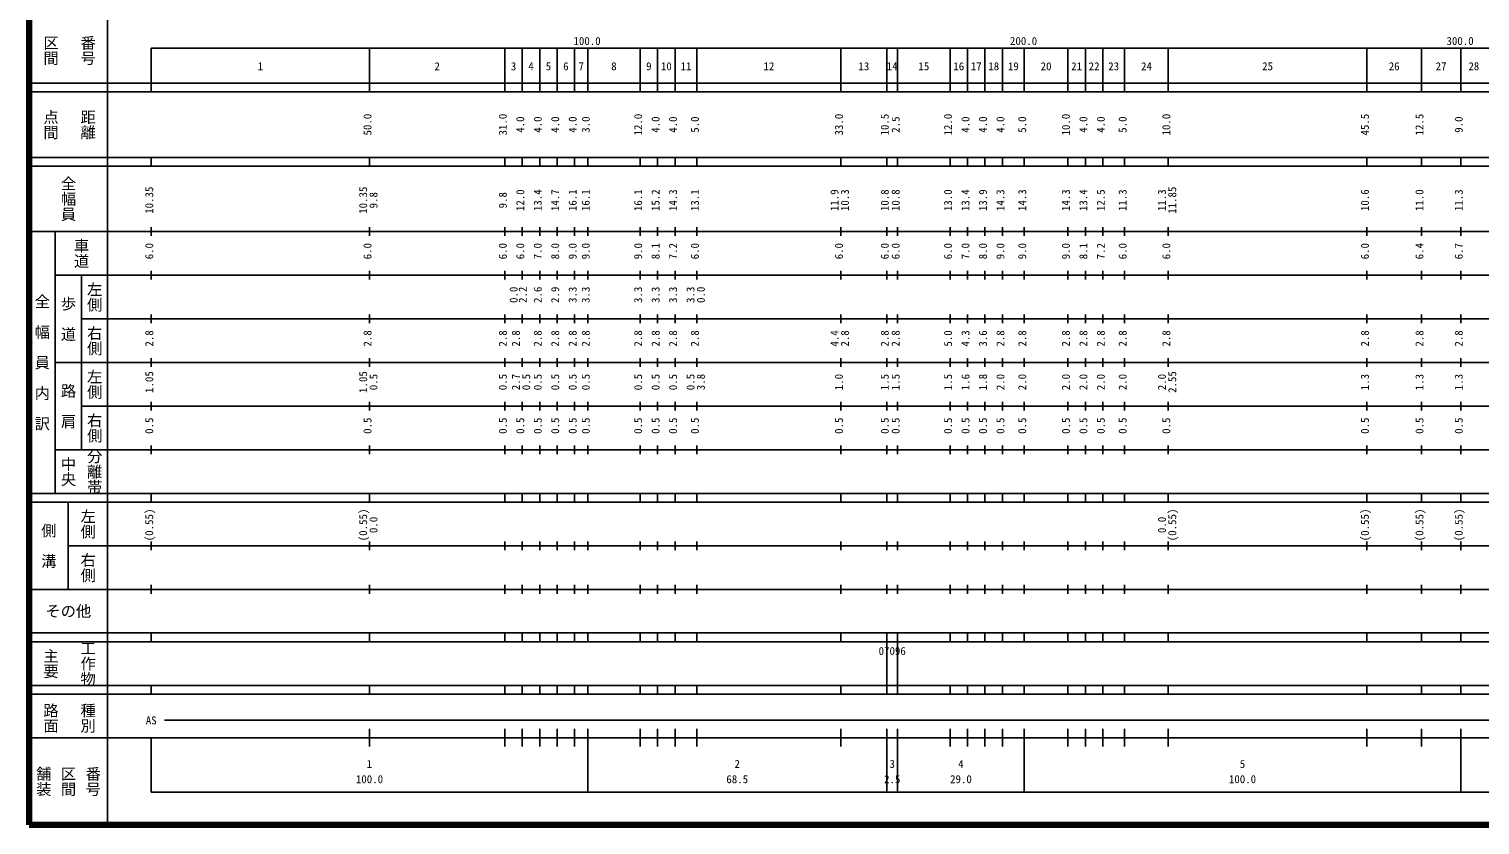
# Model space of a CAD drawing. Units: millimetres on the paper, enlarged 1000 times. Extents: x 40000 to 680000, y 20000 to 380000.
# Drawn here: x 40000 to 372406, y 20000 to 202409 of the extents above; entities that cross this region are included whole.
import ezdxf
from ezdxf.enums import TextEntityAlignment as Align

# ---------------------------------------------------------------- set-up
doc = ezdxf.new("R2010")
doc.units = ezdxf.units.MM
doc.header["$LTSCALE"] = 1000
doc.layers.add('M-TTL', color=2, linetype='Continuous', lineweight=140)
doc.layers.add('M-TTL-BAND', color=7, linetype='Continuous', lineweight=25)
doc.styles.add('@ＭＳ ゴシック', font='')
doc.styles.add('ＭＳ ゴシック', font='')
doc.styles.get('@ＭＳ ゴシック').set_extended_font_data('@MS Gothic')
doc.styles.get('ＭＳ ゴシック').set_extended_font_data('MS Gothic')

msp = doc.modelspace()

# ---------------------------------------------------------------- linework, layer by layer
at = {"layer": 'M-TTL'}
for p, q in [((40000, 380000), (40000, 20000)), ((40000, 20000), (680000, 20000))]:
    msp.add_line(p, q, dxfattribs=at)
at = {"layer": 'M-TTL-BAND'}
for p, q in [((58000, 370000), (58000, 20000)), ((68000, 198000), (579000, 198000)), ((68000, 198000), (68000, 188000)), ((118000, 188000), (118000, 198000)), ((149000, 188000), (149000, 198000)), ((153000, 188000), (153000, 198000)), ((157000, 188000), (157000, 198000)), ((161000, 188000), (161000, 198000)), ((165000, 188000), (165000, 198000)), ((168000, 188000), (168000, 198000)), ((180000, 188000), (180000, 198000)), ((184000, 188000), (184000, 198000)), ((188000, 188000), (188000, 198000)), ((193000, 188000), (193000, 198000)), ((226000, 188000), (226000, 198000)), ((236500, 188000), (236500, 198000)), ((239000, 188000), (239000, 198000)), ((251000, 188000), (251000, 198000)), ((255000, 188000), (255000, 198000)), ((259000, 188000), (259000, 198000)), ((263000, 188000), (263000, 198000)), ((268000, 188000), (268000, 198000)), ((278000, 188000), (278000, 198000)), ((282000, 188000), (282000, 198000)), ((286000, 188000), (286000, 198000)), ((291000, 188000), (291000, 198000)), ((301000, 188000), (301000, 198000)), ((346500, 188000), (346500, 198000)), ((359000, 188000), (359000, 198000)), ((368000, 188000), (368000, 198000)), ((40000, 190000), (579000, 190000)), ((40000, 188000), (579000, 188000)), ((40000, 173000), (579000, 173000)), ((68000, 171000), (68000, 173000)), ((118000, 171000), (118000, 173000)), ((149000, 171000), (149000, 173000)), ((153000, 171000), (153000, 173000)), ((157000, 171000), (157000, 173000)), ((161000, 171000), (161000, 173000)), ((165000, 171000), (165000, 173000)), ((168000, 171000), (168000, 173000)), ((180000, 171000), (180000, 173000)), ((184000, 171000), (184000, 173000)), ((188000, 171000), (188000, 173000)), ((193000, 171000), (193000, 173000)), ((226000, 171000), (226000, 173000)), ((236500, 171000), (236500, 173000)), ((239000, 171000), (239000, 173000)), ((251000, 171000), (251000, 173000)), ((255000, 171000), (255000, 173000)), ((259000, 171000), (259000, 173000)), ((263000, 171000), (263000, 173000)), ((268000, 171000), (268000, 173000)), ((278000, 171000), (278000, 173000)), ((282000, 171000), (282000, 173000)), ((286000, 171000), (286000, 173000)), ((291000, 171000), (291000, 173000)), ((301000, 171000), (301000, 173000)), ((346500, 171000), (346500, 173000)), ((359000, 171000), (359000, 173000)), ((368000, 171000), (368000, 173000)), ((40000, 171000), (579000, 171000)), ((68000, 155000), (68000, 157000)), ((118000, 155000), (118000, 157000)), ((149000, 155000), (149000, 157000)), ((153000, 155000), (153000, 157000)), ((157000, 155000), (157000, 157000)), ((161000, 155000), (161000, 157000)), ((165000, 155000), (165000, 157000)), ((168000, 155000), (168000, 157000)), ((180000, 155000), (180000, 157000)), ((184000, 155000), (184000, 157000)), ((188000, 155000), (188000, 157000)), ((193000, 155000), (193000, 157000)), ((226000, 155000), (226000, 157000)), ((236500, 155000), (236500, 157000)), ((239000, 155000), (239000, 157000)), ((251000, 155000), (251000, 157000)), ((255000, 155000), (255000, 157000)), ((259000, 155000), (259000, 157000)), ((263000, 155000), (263000, 157000)), ((268000, 155000), (268000, 157000)), ((278000, 155000), (278000, 157000)), ((282000, 155000), (282000, 157000)), ((286000, 155000), (286000, 157000)), ((291000, 155000), (291000, 157000)), ((301000, 155000), (301000, 157000)), ((346500, 155000), (346500, 157000)), ((359000, 155000), (359000, 157000)), ((368000, 155000), (368000, 157000)), ((40000, 156000), (579000, 156000)), ((46000, 96000), (46000, 156000)), ((68000, 145000), (68000, 147000)), ((118000, 145000), (118000, 147000)), ((149000, 145000), (149000, 147000)), ((153000, 145000), (153000, 147000)), ((157000, 145000), (157000, 147000)), ((161000, 145000), (161000, 147000)), ((165000, 145000), (165000, 147000)), ((168000, 145000), (168000, 147000)), ((180000, 145000), (180000, 147000)), ((184000, 145000), (184000, 147000)), ((188000, 145000), (188000, 147000)), ((193000, 145000), (193000, 147000)), ((226000, 145000), (226000, 147000)), ((236500, 145000), (236500, 147000)), ((239000, 145000), (239000, 147000)), ((251000, 145000), (251000, 147000)), ((255000, 145000), (255000, 147000)), ((259000, 145000), (259000, 147000)), ((263000, 145000), (263000, 147000)), ((268000, 145000), (268000, 147000)), ((278000, 145000), (278000, 147000)), ((282000, 145000), (282000, 147000)), ((286000, 145000), (286000, 147000)), ((291000, 145000), (291000, 147000)), ((301000, 145000), (301000, 147000)), ((346500, 145000), (346500, 147000)), ((359000, 145000), (359000, 147000)), ((368000, 145000), (368000, 147000)), ((46000, 146000), (579000, 146000)), ((52000, 146000), (52000, 106000)), ((68000, 135000), (68000, 137000)), ((118000, 135000), (118000, 137000)), ((149000, 135000), (149000, 137000)), ((153000, 135000), (153000, 137000)), ((157000, 135000), (157000, 137000)), ((161000, 135000), (161000, 137000)), ((165000, 135000), (165000, 137000)), ((168000, 135000), (168000, 137000)), ((180000, 135000), (180000, 137000)), ((184000, 135000), (184000, 137000)), ((188000, 135000), (188000, 137000)), ((193000, 135000), (193000, 137000)), ((226000, 135000), (226000, 137000)), ((236500, 135000), (236500, 137000)), ((239000, 135000), (239000, 137000)), ((251000, 135000), (251000, 137000)), ((255000, 135000), (255000, 137000)), ((259000, 135000), (259000, 137000)), ((263000, 135000), (263000, 137000)), ((268000, 135000), (268000, 137000)), ((278000, 135000), (278000, 137000)), ((282000, 135000), (282000, 137000)), ((286000, 135000), (286000, 137000)), ((291000, 135000), (291000, 137000)), ((301000, 135000), (301000, 137000)), ((346500, 135000), (346500, 137000)), ((359000, 135000), (359000, 137000)), ((368000, 135000), (368000, 137000)), ((52000, 136000), (579000, 136000)), ((68000, 125000), (68000, 127000)), ((118000, 125000), (118000, 127000)), ((149000, 125000), (149000, 127000)), ((153000, 125000), (153000, 127000)), ((157000, 125000), (157000, 127000)), ((161000, 125000), (161000, 127000)), ((165000, 125000), (165000, 127000)), ((168000, 125000), (168000, 127000)), ((180000, 125000), (180000, 127000)), ((184000, 125000), (184000, 127000)), ((188000, 125000), (188000, 127000)), ((193000, 125000), (193000, 127000)), ((226000, 125000), (226000, 127000)), ((236500, 125000), (236500, 127000)), ((239000, 125000), (239000, 127000)), ((251000, 125000), (251000, 127000)), ((255000, 125000), (255000, 127000)), ((259000, 125000), (259000, 127000)), ((263000, 125000), (263000, 127000)), ((268000, 125000), (268000, 127000)), ((278000, 125000), (278000, 127000)), ((282000, 125000), (282000, 127000)), ((286000, 125000), (286000, 127000)), ((291000, 125000), (291000, 127000)), ((301000, 125000), (301000, 127000)), ((346500, 125000), (346500, 127000)), ((359000, 125000), (359000, 127000)), ((368000, 125000), (368000, 127000)), ((46000, 126000), (579000, 126000)), ((68000, 115000), (68000, 117000)), ((118000, 115000), (118000, 117000)), ((149000, 115000), (149000, 117000)), ((153000, 115000), (153000, 117000)), ((157000, 115000), (157000, 117000)), ((161000, 115000), (161000, 117000)), ((165000, 115000), (165000, 117000)), ((168000, 115000), (168000, 117000)), ((180000, 115000), (180000, 117000)), ((184000, 115000), (184000, 117000)), ((188000, 115000), (188000, 117000)), ((193000, 115000), (193000, 117000)), ((226000, 115000), (226000, 117000)), ((236500, 115000), (236500, 117000)), ((239000, 115000), (239000, 117000)), ((251000, 115000), (251000, 117000)), ((255000, 115000), (255000, 117000)), ((259000, 115000), (259000, 117000)), ((263000, 115000), (263000, 117000)), ((268000, 115000), (268000, 117000)), ((278000, 115000), (278000, 117000)), ((282000, 115000), (282000, 117000)), ((286000, 115000), (286000, 117000)), ((291000, 115000), (291000, 117000)), ((301000, 115000), (301000, 117000)), ((346500, 115000), (346500, 117000)), ((359000, 115000), (359000, 117000)), ((368000, 115000), (368000, 117000)), ((52000, 116000), (579000, 116000)), ((68000, 105000), (68000, 107000)), ((118000, 105000), (118000, 107000)), ((149000, 105000), (149000, 107000)), ((153000, 105000), (153000, 107000)), ((157000, 105000), (157000, 107000)), ((161000, 105000), (161000, 107000)), ((165000, 105000), (165000, 107000)), ((168000, 105000), (168000, 107000)), ((180000, 105000), (180000, 107000)), ((184000, 105000), (184000, 107000)), ((188000, 105000), (188000, 107000)), ((193000, 105000), (193000, 107000)), ((226000, 105000), (226000, 107000)), ((236500, 105000), (236500, 107000)), ((239000, 105000), (239000, 107000)), ((251000, 105000), (251000, 107000)), ((255000, 105000), (255000, 107000)), ((259000, 105000), (259000, 107000)), ((263000, 105000), (263000, 107000)), ((268000, 105000), (268000, 107000)), ((278000, 105000), (278000, 107000)), ((282000, 105000), (282000, 107000)), ((286000, 105000), (286000, 107000)), ((291000, 105000), (291000, 107000)), ((301000, 105000), (301000, 107000)), ((346500, 105000), (346500, 107000)), ((359000, 105000), (359000, 107000)), ((368000, 105000), (368000, 107000)), ((46000, 106000), (579000, 106000)), ((40000, 96000), (579000, 96000)), ((40000, 94000), (579000, 94000)), ((49000, 94000), (49000, 74000)), ((68000, 94000), (68000, 96000)), ((118000, 94000), (118000, 96000)), ((149000, 94000), (149000, 96000)), ((153000, 94000), (153000, 96000)), ((157000, 94000), (157000, 96000)), ((161000, 94000), (161000, 96000)), ((165000, 94000), (165000, 96000)), ((168000, 94000), (168000, 96000)), ((180000, 94000), (180000, 96000)), ((184000, 94000), (184000, 96000)), ((188000, 94000), (188000, 96000)), ((193000, 94000), (193000, 96000)), ((226000, 94000), (226000, 96000)), ((236500, 94000), (236500, 96000)), ((239000, 94000), (239000, 96000)), ((251000, 94000), (251000, 96000)), ((255000, 94000), (255000, 96000)), ((259000, 94000), (259000, 96000)), ((263000, 94000), (263000, 96000)), ((268000, 94000), (268000, 96000)), ((278000, 94000), (278000, 96000)), ((282000, 94000), (282000, 96000)), ((286000, 94000), (286000, 96000)), ((291000, 94000), (291000, 96000)), ((301000, 94000), (301000, 96000)), ((346500, 94000), (346500, 96000)), ((359000, 94000), (359000, 96000)), ((368000, 94000), (368000, 96000)), ((49000, 84000), (579000, 84000)), ((68000, 83000), (68000, 85000)), ((118000, 83000), (118000, 85000)), ((149000, 83000), (149000, 85000)), ((153000, 83000), (153000, 85000)), ((157000, 83000), (157000, 85000)), ((161000, 83000), (161000, 85000)), ((165000, 83000), (165000, 85000)), ((168000, 83000), (168000, 85000)), ((180000, 83000), (180000, 85000)), ((184000, 83000), (184000, 85000)), ((188000, 83000), (188000, 85000)), ((193000, 83000), (193000, 85000)), ((226000, 83000), (226000, 85000)), ((236500, 83000), (236500, 85000)), ((239000, 83000), (239000, 85000)), ((251000, 83000), (251000, 85000)), ((255000, 83000), (255000, 85000)), ((259000, 83000), (259000, 85000)), ((263000, 83000), (263000, 85000)), ((268000, 83000), (268000, 85000)), ((278000, 83000), (278000, 85000)), ((282000, 83000), (282000, 85000)), ((286000, 83000), (286000, 85000)), ((291000, 83000), (291000, 85000)), ((301000, 83000), (301000, 85000)), ((346500, 83000), (346500, 85000)), ((359000, 83000), (359000, 85000)), ((368000, 83000), (368000, 85000)), ((40000, 74000), (579000, 74000)), ((68000, 73000), (68000, 75000)), ((118000, 73000), (118000, 75000)), ((149000, 73000), (149000, 75000)), ((153000, 73000), (153000, 75000)), ((157000, 73000), (157000, 75000)), ((161000, 73000), (161000, 75000)), ((165000, 73000), (165000, 75000)), ((168000, 73000), (168000, 75000)), ((180000, 73000), (180000, 75000)), ((184000, 73000), (184000, 75000)), ((188000, 73000), (188000, 75000)), ((193000, 73000), (193000, 75000)), ((226000, 73000), (226000, 75000)), ((236500, 73000), (236500, 75000)), ((239000, 73000), (239000, 75000)), ((251000, 73000), (251000, 75000)), ((255000, 73000), (255000, 75000)), ((259000, 73000), (259000, 75000)), ((263000, 73000), (263000, 75000)), ((268000, 73000), (268000, 75000)), ((278000, 73000), (278000, 75000)), ((282000, 73000), (282000, 75000)), ((286000, 73000), (286000, 75000)), ((291000, 73000), (291000, 75000)), ((301000, 73000), (301000, 75000)), ((346500, 73000), (346500, 75000)), ((359000, 73000), (359000, 75000)), ((368000, 73000), (368000, 75000)), ((40000, 64000), (579000, 64000)), ((68000, 62000), (68000, 64000)), ((118000, 62000), (118000, 64000)), ((149000, 62000), (149000, 64000)), ((153000, 62000), (153000, 64000)), ((157000, 62000), (157000, 64000)), ((161000, 62000), (161000, 64000)), ((165000, 62000), (165000, 64000)), ((168000, 62000), (168000, 64000)), ((180000, 62000), (180000, 64000)), ((184000, 62000), (184000, 64000)), ((188000, 62000), (188000, 64000)), ((193000, 62000), (193000, 64000)), ((226000, 62000), (226000, 64000)), ((236500, 62000), (236500, 64000)), ((239000, 62000), (239000, 64000)), ((251000, 62000), (251000, 64000)), ((255000, 62000), (255000, 64000)), ((259000, 62000), (259000, 64000)), ((263000, 62000), (263000, 64000)), ((268000, 62000), (268000, 64000)), ((278000, 62000), (278000, 64000)), ((282000, 62000), (282000, 64000)), ((286000, 62000), (286000, 64000)), ((291000, 62000), (291000, 64000)), ((301000, 62000), (301000, 64000)), ((346500, 62000), (346500, 64000)), ((359000, 62000), (359000, 64000)), ((368000, 62000), (368000, 64000)), ((40000, 62000), (579000, 62000)), ((236500, 52000), (236500, 62000)), ((239000, 52000), (239000, 62000)), ((40000, 52000), (579000, 52000)), ((40000, 50000), (579000, 50000)), ((68000, 50000), (68000, 52000)), ((118000, 50000), (118000, 52000)), ((149000, 50000), (149000, 52000)), ((153000, 50000), (153000, 52000)), ((157000, 50000), (157000, 52000)), ((161000, 50000), (161000, 52000)), ((165000, 50000), (165000, 52000)), ((168000, 50000), (168000, 52000)), ((180000, 50000), (180000, 52000)), ((184000, 50000), (184000, 52000)), ((188000, 50000), (188000, 52000)), ((193000, 50000), (193000, 52000)), ((226000, 50000), (226000, 52000)), ((236500, 50000), (236500, 52000)), ((239000, 50000), (239000, 52000)), ((251000, 50000), (251000, 52000)), ((255000, 50000), (255000, 52000)), ((259000, 50000), (259000, 52000)), ((263000, 50000), (263000, 52000)), ((268000, 50000), (268000, 52000)), ((278000, 50000), (278000, 52000)), ((282000, 50000), (282000, 52000)), ((286000, 50000), (286000, 52000)), ((291000, 50000), (291000, 52000)), ((301000, 50000), (301000, 52000)), ((346500, 50000), (346500, 52000)), ((359000, 50000), (359000, 52000)), ((368000, 50000), (368000, 52000)), ((71000, 44000), (565000, 44000)), ((40000, 40000), (579000, 40000)), ((68000, 40000), (68000, 27500)), ((118000, 38000), (118000, 42000)), ((149000, 38000), (149000, 42000)), ((153000, 38000), (153000, 42000)), ((157000, 38000), (157000, 42000)), ((161000, 38000), (161000, 42000)), ((165000, 38000), (165000, 42000)), ((168000, 27500), (168000, 42000)), ((180000, 38000), (180000, 42000)), ((184000, 38000), (184000, 42000)), ((188000, 38000), (188000, 42000)), ((193000, 38000), (193000, 42000)), ((226000, 38000), (226000, 42000)), ((236500, 27500), (236500, 42000)), ((239000, 27500), (239000, 42000)), ((251000, 38000), (251000, 42000)), ((255000, 38000), (255000, 42000)), ((259000, 38000), (259000, 42000)), ((263000, 38000), (263000, 42000)), ((268000, 27500), (268000, 42000)), ((278000, 38000), (278000, 42000)), ((282000, 38000), (282000, 42000)), ((286000, 38000), (286000, 42000)), ((291000, 38000), (291000, 42000)), ((301000, 38000), (301000, 42000)), ((346500, 38000), (346500, 42000)), ((359000, 38000), (359000, 42000)), ((368000, 27500), (368000, 42000)), ((68000, 27500), (579000, 27500))]:
    msp.add_line(p, q, dxfattribs=at)

# ---------------------------------------------------------------- texts
at = {"layer": 'M-TTL-BAND', "style": '@ＭＳ ゴシック'}
for s, p in [('区間', (45000, 197500)), ('番号', (53500, 197500)), ('点間', (45000, 180500)), ('距離', (53500, 180500)), ('全幅員', (49000, 163500)), ('車道', (52000, 151000)), ('左側', (55000, 141000)), ('全\u3000幅\u3000員\u3000内\u3000訳', (43000, 126000)), ('歩\u3000道', (49000, 136000)), ('右側', (55000, 131000)), ('左側', (55000, 121000)), ('路\u3000肩', (49000, 116000)), ('右側', (55000, 111000)), ('中央', (49000, 101000)), ('分離帯', (55000, 101000)), ('左側', (53500, 89000)), ('側\u3000溝', (44500, 84000)), ('右側', (53500, 79000)), ('主要', (45000, 57000)), ('工作物', (53500, 57000)), ('路面', (45000, 44500)), ('種別', (53500, 44500)), ('舗装', (43333, 30000)), ('番号', (54667, 30000)), ('区間', (49000, 30000))]:
    msp.add_text(s, height=2566, rotation=270, dxfattribs=at).set_placement(p, align=Align.MIDDLE_CENTER)
at = {"layer": 'M-TTL-BAND', "style": 'ＭＳ ゴシック'}
for s, p in [('100.0', (167844, 198195)), ('200.0', (267844, 198195)), ('300.0', (367844, 198195)), ('1', (93000, 192405)), ('2', (133500, 192405)), ('3', (151000, 192405)), ('4', (155000, 192405)), ('5', (159000, 192405)), ('6', (163000, 192405)), ('7', (166500, 192405)), ('8', (174000, 192405)), ('9', (182000, 192405)), ('10', (186000, 192405)), ('11', (190500, 192405)), ('12', (209500, 192405)), ('13', (231250, 192405)), ('14', (237750, 192405)), ('15', (245000, 192405)), ('16', (253000, 192405)), ('17', (257000, 192405)), ('18', (261000, 192405)), ('19', (265500, 192405)), ('20', (273000, 192405)), ('21', (280000, 192405)), ('22', (284000, 192405)), ('23', (288500, 192405)), ('24', (296000, 192405)), ('25', (323750, 192405)), ('26', (352750, 192405)), ('27', (363500, 192405)), ('28', (371000, 192405)), ('07096', (237750, 58405)), ('AS', (68000, 42500)), ('1', (118000, 32523)), ('2', (202250, 32523)), ('3', (237750, 32523)), ('4', (253500, 32523)), ('5', (318000, 32523)), ('100.0', (118000, 29033)), ('68.5', (202250, 29033)), ('2.5', (237750, 29033)), ('29.0', (253500, 29033)), ('100.0', (318000, 29033))]:
    msp.add_text(s, height=1833, dxfattribs=at).set_placement(p, align=Align.BOTTOM_CENTER)
for s, p in [('50.0', (119000, 180500)), ('31.0', (150000, 180500)), ('12.0', (181000, 180500)), ('33.0', (227000, 180500)), ('10.5', (237500, 180500)), ('12.0', (252000, 180500)), ('10.0', (279000, 180500)), ('10.0', (302000, 180500)), ('45.5', (347500, 180500)), ('12.5', (360000, 180500)), ('4.0', (154000, 180500)), ('4.0', (158000, 180500)), ('4.0', (162000, 180500)), ('4.0', (166000, 180500)), ('3.0', (169000, 180500)), ('4.0', (185000, 180500)), ('4.0', (189000, 180500)), ('5.0', (194000, 180500)), ('2.5', (240000, 180500)), ('4.0', (256000, 180500)), ('4.0', (260000, 180500)), ('4.0', (264000, 180500)), ('5.0', (269000, 180500)), ('4.0', (283000, 180500)), ('4.0', (287000, 180500)), ('5.0', (292000, 180500)), ('9.0', (369000, 180500)), ('10.35', (69000, 163174)), ('10.35', (118000, 163174)), ('9.8', (120370, 163174)), ('9.8', (150000, 163174)), ('12.0', (154000, 163174)), ('13.4', (158000, 163174)), ('14.7', (162000, 163174)), ('16.1', (166000, 163174)), ('16.1', (169000, 163174)), ('16.1', (181000, 163174)), ('15.2', (185000, 163174)), ('14.3', (189000, 163174)), ('13.1', (194000, 163174)), ('11.9', (226000, 163174)), ('10.3', (228370, 163174)), ('10.8', (237500, 163174)), ('10.8', (240000, 163174)), ('13.0', (252000, 163174)), ('13.4', (256000, 163174)), ('13.9', (260000, 163174)), ('14.3', (264000, 163174)), ('14.3', (269000, 163174)), ('14.3', (279000, 163174)), ('13.4', (283000, 163174)), ('12.5', (287000, 163174)), ('11.3', (292000, 163174)), ('11.3', (301000, 163174)), ('11.85', (303370, 163174)), ('10.6', (347500, 163174)), ('11.0', (360000, 163174)), ('11.3', (369000, 163174)), ('6.0', (69000, 151500)), ('6.0', (119000, 151500)), ('6.0', (150000, 151500)), ('6.0', (154000, 151500)), ('7.0', (158000, 151500)), ('8.0', (162000, 151500)), ('9.0', (166000, 151500)), ('9.0', (169000, 151500)), ('9.0', (181000, 151500)), ('8.1', (185000, 151500)), ('7.2', (189000, 151500)), ('6.0', (194000, 151500)), ('6.0', (227000, 151500)), ('6.0', (237500, 151500)), ('6.0', (240000, 151500)), ('6.0', (252000, 151500)), ('7.0', (256000, 151500)), ('8.0', (260000, 151500)), ('9.0', (264000, 151500)), ('9.0', (269000, 151500)), ('9.0', (279000, 151500)), ('8.1', (283000, 151500)), ('7.2', (287000, 151500)), ('6.0', (292000, 151500)), ('6.0', (302000, 151500)), ('6.0', (347500, 151500)), ('6.4', (360000, 151500)), ('6.7', (369000, 151500)), ('0.0', (152479, 141500)), ('2.2', (154572, 141500)), ('2.6', (158000, 141500)), ('2.9', (162000, 141500)), ('3.3', (166000, 141500)), ('3.3', (169000, 141500)), ('3.3', (181000, 141500)), ('3.3', (185000, 141500)), ('3.3', (189000, 141500)), ('3.3', (193000, 141500)), ('0.0', (195370, 141500)), ('2.8', (69000, 131500)), ('2.8', (119000, 131500)), ('2.8', (150000, 131500)), ('2.8', (153000, 131500)), ('2.8', (158000, 131500)), ('2.8', (162000, 131500)), ('2.8', (166000, 131500)), ('2.8', (169000, 131500)), ('2.8', (181000, 131500)), ('2.8', (185000, 131500)), ('2.8', (189000, 131500)), ('2.8', (194000, 131500)), ('4.4', (226000, 131500)), ('2.8', (228370, 131500)), ('2.8', (237500, 131500)), ('2.8', (240000, 131500)), ('5.0', (252000, 131500)), ('4.3', (256000, 131500)), ('3.6', (260000, 131500)), ('2.8', (264000, 131500)), ('2.8', (269000, 131500)), ('2.8', (279000, 131500)), ('2.8', (283000, 131500)), ('2.8', (287000, 131500)), ('2.8', (292000, 131500)), ('2.8', (302000, 131500)), ('2.8', (347500, 131500)), ('2.8', (360000, 131500)), ('2.8', (369000, 131500)), ('1.05', (69000, 121500)), ('1.05', (118000, 121500)), ('0.5', (120370, 121500)), ('0.5', (150000, 121500)), ('2.7', (153000, 121500)), ('0.5', (155370, 121500)), ('0.5', (158000, 121500)), ('0.5', (162000, 121500)), ('0.5', (166000, 121500)), ('0.5', (169000, 121500)), ('0.5', (181000, 121500)), ('0.5', (185000, 121500)), ('0.5', (189000, 121500)), ('0.5', (193000, 121500)), ('3.8', (195370, 121500)), ('1.0', (227000, 121500)), ('1.5', (237500, 121500)), ('1.5', (240000, 121500)), ('1.5', (252000, 121500)), ('1.6', (256000, 121500)), ('1.8', (260000, 121500)), ('2.0', (264000, 121500)), ('2.0', (269000, 121500)), ('2.0', (279000, 121500)), ('2.0', (283000, 121500)), ('2.0', (287000, 121500)), ('2.0', (292000, 121500)), ('2.0', (301000, 121500)), ('2.55', (303370, 121500)), ('1.3', (347500, 121500)), ('1.3', (360000, 121500)), ('1.3', (369000, 121500)), ('0.5', (69000, 111500)), ('0.5', (119000, 111500)), ('0.5', (150000, 111500)), ('0.5', (154000, 111500)), ('0.5', (158000, 111500)), ('0.5', (162000, 111500)), ('0.5', (166000, 111500)), ('0.5', (169000, 111500)), ('0.5', (181000, 111500)), ('0.5', (185000, 111500)), ('0.5', (189000, 111500)), ('0.5', (194000, 111500)), ('0.5', (227000, 111500)), ('0.5', (237500, 111500)), ('0.5', (240000, 111500)), ('0.5', (252000, 111500)), ('0.5', (256000, 111500)), ('0.5', (260000, 111500)), ('0.5', (264000, 111500)), ('0.5', (269000, 111500)), ('0.5', (279000, 111500)), ('0.5', (283000, 111500)), ('0.5', (287000, 111500)), ('0.5', (292000, 111500)), ('0.5', (302000, 111500)), ('0.5', (347500, 111500)), ('0.5', (360000, 111500)), ('0.5', (369000, 111500)), ('(0.55)', (69000, 88764)), ('(0.55)', (118000, 88764)), ('0.0', (120370, 88764)), ('0.0', (301000, 88764)), ('(0.55)', (303370, 88764)), ('(0.55)', (347500, 88764)), ('(0.55)', (360000, 88764)), ('(0.55)', (369000, 88764))]:
    msp.add_text(s, height=1833, rotation=90, dxfattribs=at).set_placement(p, align=Align.BOTTOM_CENTER)
msp.add_text('その他', height=2566, dxfattribs=at).set_placement((49000, 69000), align=Align.MIDDLE_CENTER)

doc.saveas('drawing.dxf')
